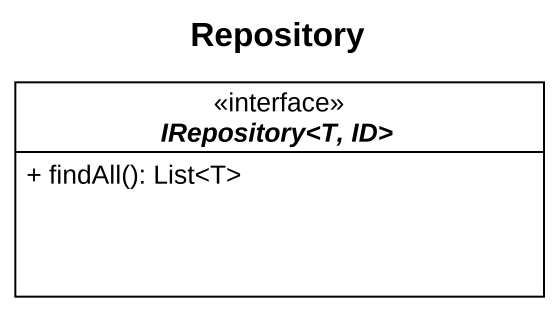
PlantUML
@startuml
title Repository
hide circle
hide empty members
skinparam classAttributeIconSize 0
interface "IRepository<T, ID>" as IRepository_T_ID {
  + findAll(): List<T>
}
@enduml
